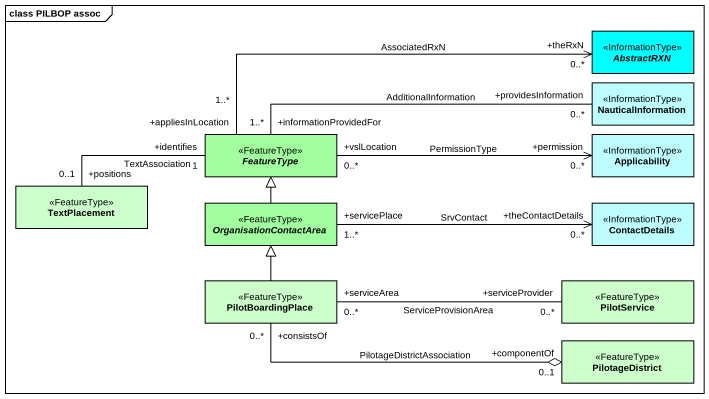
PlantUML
@startuml
mainframe class PILBOP assoc
hide circle
hide empty members
abstract class AbstractRXN <<InformationType>> #00FFFF
class NauticalInformation <<InformationType>> #BEFDFF
abstract class FeatureType <<FeatureType>> #A1FFA0
class Applicability <<InformationType>> #BEFDFF
class TextPlacement <<FeatureType>> #CCFFCC
abstract class OrganisationContactArea <<FeatureType>> #A1FFA0
class ContactDetails <<InformationType>> #BEFDFF
class PilotBoardingPlace <<FeatureType>> #CCFFCC
class PilotService <<FeatureType>> #CCFFCC
class PilotageDistrict <<FeatureType>> #CCFFCC
FeatureType "+appliesInLocation\n1..*" -right-> "+theRxN\n0..*" AbstractRXN : AssociatedRxN
FeatureType "+informationProvidedFor\n1..*" -right- "+providesInformation\n0..*" NauticalInformation : AdditionalInformation
FeatureType "+vslLocation\n0..*" -right-> "+permission\n0..*" Applicability : PermissionType
FeatureType "+identifies\n1" -left- "+positions\n0..1" TextPlacement : TextAssociation
OrganisationContactArea -up-|> FeatureType
OrganisationContactArea "+servicePlace\n1..*" -right-> "+theContactDetails\n0..*" ContactDetails : SrvContact
PilotBoardingPlace -up-|> OrganisationContactArea
PilotBoardingPlace "+consistsOf\n0..*" -right-o "+componentOf\n0..1" PilotageDistrict : PilotageDistrictAssociation
PilotService "+serviceProvider\n0..*" -left- "+serviceArea\n0..*" PilotBoardingPlace : ServiceProvisionArea
@enduml
